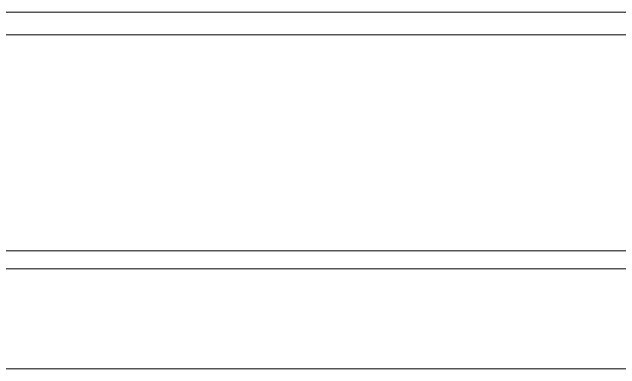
# Model space of a CAD drawing. Header units: millimetres. Extents: x 12315 to 13087, y 1034 to 1580.
# Drawn here: x 12857.85 to 12871.23, y 1195.47 to 1203.32 of the extents above; entities that cross this region are included whole.
import ezdxf

# ---------------------------------------------------------------- set-up
doc = ezdxf.new("R2010")
doc.units = ezdxf.units.MM

msp = doc.modelspace()

# ---------------------------------------------------------------- linework, layer by layer
at = {"linetype": 'Continuous', "lineweight": 18}
msp.add_line((12855.326, 1203.32), (12880.326, 1203.32), dxfattribs=at)
at = {"linetype": 'Continuous', "lineweight": 13}
for p, q in [((12855.326, 1202.82), (12879.826, 1202.82)), ((12855.326, 1198.066), (12879.826, 1198.066)), ((12855.326, 1197.67), (12879.631, 1197.67)), ((12855.326, 1195.47), (12876.771, 1195.47))]:
    msp.add_line(p, q, dxfattribs=at)

doc.saveas('drawing.dxf')
